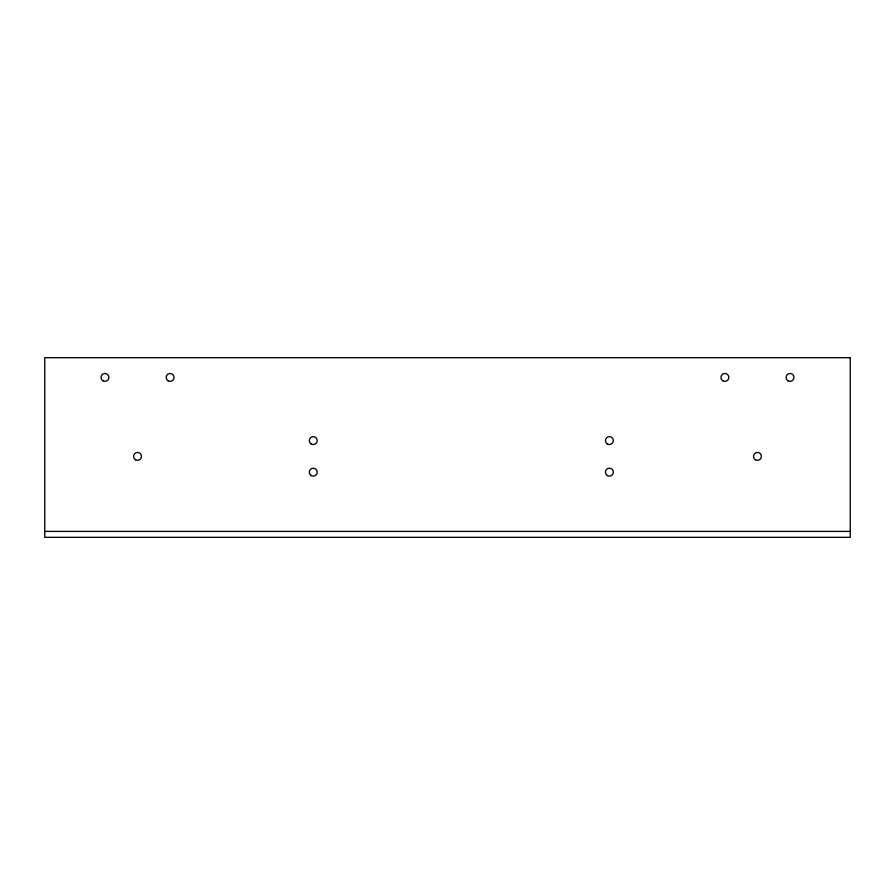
<?xml version="1.0" encoding="UTF-8"?>
<svg xmlns="http://www.w3.org/2000/svg" width="895" height="895" viewBox="0 0 895 895"><rect width="100%" height="100%" fill="white"/><g stroke="black" fill="none" stroke-linecap="round" stroke-linejoin="round"><path stroke-width="1.34" d="M44.75 531.406L850.25 531.406M850.25 357.676L44.75 357.676L44.75 537.324L850.25 537.324L850.25 357.676M607.414 475.603A3.949 3.949 0 0 0 613.343 472.18A3.949 3.949 0 0 0 607.414 468.756A3.949 3.949 0 0 0 607.414 475.603M607.414 444.009A3.949 3.949 0 0 0 613.343 440.586A3.949 3.949 0 0 0 607.414 437.174A3.949 3.949 0 0 0 607.414 444.009M311.281 444.009A3.949 3.949 0 0 0 317.199 440.586A3.949 3.949 0 0 0 311.281 437.174A3.949 3.949 0 0 0 311.281 444.009M311.281 475.603A3.949 3.949 0 0 0 317.199 472.18A3.949 3.949 0 0 0 311.281 468.756A3.949 3.949 0 0 0 311.281 475.603M102.992 380.834A3.949 3.949 0 0 0 108.91 377.41A3.949 3.949 0 0 0 102.992 373.998A3.949 3.949 0 0 0 102.992 380.834M168.137 380.834A3.949 3.949 0 0 0 174.066 377.41A3.949 3.949 0 0 0 168.137 373.998A3.949 3.949 0 0 0 168.137 380.834M135.57 459.806A3.949 3.949 0 0 0 141.488 456.383A3.949 3.949 0 0 0 135.57 452.959A3.949 3.949 0 0 0 135.57 459.806M722.914 380.834A3.949 3.949 0 0 0 728.832 377.41A3.949 3.949 0 0 0 722.914 373.998A3.949 3.949 0 0 0 722.914 380.834M788.059 380.834A3.949 3.949 0 0 0 793.988 377.41A3.949 3.949 0 0 0 788.059 373.998A3.949 3.949 0 0 0 788.059 380.834M755.481 459.806A3.949 3.949 0 0 0 761.41 456.383A3.949 3.949 0 0 0 755.481 452.959A3.949 3.949 0 0 0 755.481 459.806"/></g></svg>
